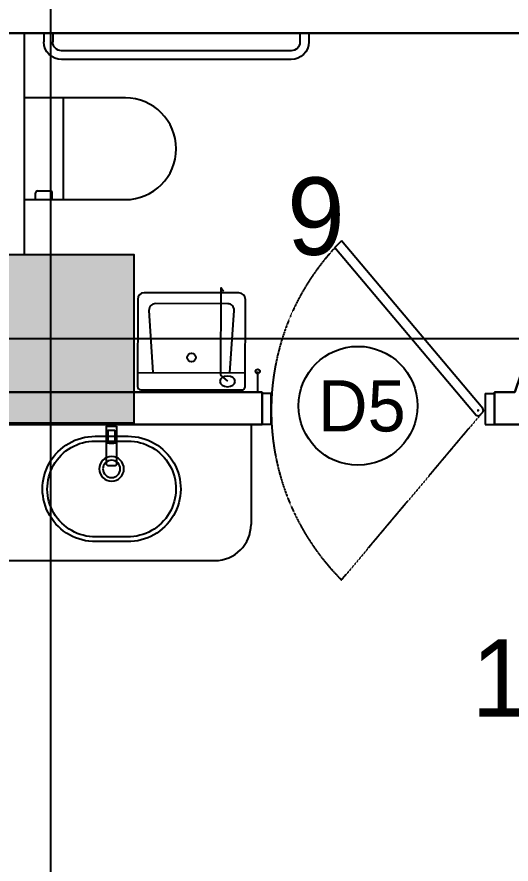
# Model space of a CAD drawing. Header units: millimetres. Extents: x 173236 to 801264, y -94969 to 615039.
# Drawn here: x 643520 to 645433, y 95612 to 98891 of the extents above; entities that cross this region are included whole.
import ezdxf
from ezdxf.enums import TextEntityAlignment as Align

# ---------------------------------------------------------------- set-up
doc = ezdxf.new("R2010")
doc.units = ezdxf.units.MM
doc.header["$MEASUREMENT"] = 0
doc.linetypes.add('DASHED2', pattern=[0.375, 0.25, -0.125])
doc.layers.add('00-Def-points', color=7, linetype='Continuous', plot=False)
for name, color, linetype in [('VOX-A-ANNO-DRTAG', 183, 'Continuous'), ('VOX-A-ANNO-GRID-LINE', 254, 'Continuous'), ('VOX-A-ANNO-TEXT', 30, 'Continuous'), ('VOX-A-COLUMN-SECT', 210, 'Continuous'), ('VOX-A-DOOR', 3, 'Continuous'), ('VOX-A-ELEV-1-NEAR', 130, 'Continuous'), ('VOX-A-FURN-LAYOUT', 93, 'Continuous'), ('VOX-A-WINDOW-SILL', 55, 'Continuous')]:
    doc.layers.add(name, color=color, linetype=linetype)
doc.layers.add('VOX-A-WALL-SECT', color=1, linetype='Continuous', lineweight=30)
doc.styles.add('2 mm Rotis Annotative', font='', dxfattribs={"height": 2})
doc.styles.add('3 mm Rotis Annotative', font='', dxfattribs={"height": 3})
doc.styles.get('2 mm Rotis Annotative').set_extended_font_data('Rotis Sans Serif')
doc.styles.get('3 mm Rotis Annotative').set_extended_font_data('Rotis Sans Serif')

# ---------------------------------------------------------------- blocks, each defined once
blk = doc.blocks.new('column')
at = {"layer": 'VOX-A-COLUMN-SECT'}
h = blk.add_hatch(color=256, dxfattribs=at)
h.dxf.hatch_style = 1
h.paths.add_polyline_path([(705499.7, 161109.5), (706149.7, 161109.5), (706149.7, 161759.5), (705499.7, 161759.5)])
blk.add_lwpolyline([(705499.7, 161109.5), (706149.7, 161109.5), (706149.7, 161759.5), (705499.7, 161759.5)], close=True, dxfattribs=at)
blk = doc.blocks.new('dd')
at = {"layer": 'VOX-A-ANNO-GRID-LINE', "transparency": 33554610}
for p, q in [((711725.6, 167520.5), (711725.6, 143590.4)), ((725745.6, 152576), (698004.7, 152576))]:
    blk.add_line(p, q, dxfattribs=at)
at = {"layer": 'VOX-A-COLUMN-SECT'}
blk.add_blockref('column', (5900.1, -8858.5), dxfattribs=at)
blk = doc.blocks.new('VOX-A-DOOR-TAG')
at = {"layer": 'VOX-A-ANNO-DRTAG'}
blk.add_circle((0, 0), 2.3, dxfattribs=at)
at = {"style": '2 mm Rotis Annotative', "flags": 1}
blk.add_attdef('DOORDIMENSION', (-9.696, -3.017), '', height=1.984, dxfattribs=at)
at = {"layer": 'VOX-A-ANNO-DRTAG', "style": '2 mm Rotis Annotative'}
blk.add_attdef('D1', text='', height=1.984, dxfattribs=at).set_placement((0.152, -0.017), align=Align.MIDDLE)
blk = doc.blocks.new('DOOR & WINDOW')
at = {"xscale": 100, "yscale": 100, "zscale": 100}
blk.add_blockref('VOX-A-DOOR-TAG', (759780.2, 144460.1, -0.2), dxfattribs=at).add_auto_attribs({'D1': 'D5'})
blk = doc.blocks.new('SWINGGGG')
at = {"layer": 'VOX-A-DOOR', "extrusion": (-0.007727, -4.08189e-08, 0.99997)}
for p, q in [((366881.2, -112091.1, 0.6), (366881.2, -112041.7, 0.6)), ((367047.2, -112041.8, 0.6), (366881.2, -112041.7, 0.1)), ((367047.2, -112091.1, 0.6), (367047.2, -112041.7, 0.6)), ((366881.2, -112091.1, 0.6), (367047.2, -112091.1, 0.6)), ((366962.1, -112104.9, 0.7), (366064.8, -112861.3, -6.2)), ((366099.7, -112896.2, -5.9), (366997, -112139.8, 1)), ((366997, -112119.9, 1), (366982.1, -112104.9, 0.9)), ((366064.8, -112861.3, -6.2), (366099.7, -112896.2, -5.9)), ((367046.8, -113237.1, 1.4), (366880.8, -113237.1, 0.1)), ((366880.8, -113237.1, 0.1), (367046.8, -113237.1, 1.4)), ((366880.8, -113237.1, 0.6), (366880.8, -113286.4, 0.6)), ((367046.7, -113237.1, 1.4), (367046.7, -113286.4, 1.4)), ((366880.8, -113286.4, 0.1), (367046.7, -113286.4, 1.4)), ((367046.7, -113286.4, 1.4), (366880.8, -113286.4, 0.1))]:
    blk.add_line(p, q, dxfattribs=at)
at = {"layer": 'VOX-A-DOOR', "linetype": 'DASHED2', "extrusion": (-0.007727, -4.08189e-08, 0.99997)}
blk.add_line((367879.3, -112861.3, 7.8), (366989.5, -112112.4, 1), dxfattribs=at)
at = {"layer": 'VOX-A-DOOR', "extrusion": (-0.007727, -4.08189e-08, 0.99997)}
for centre, radius, start, end in [((366961.1, -112114.9, -2834.9), 14.1, 45.0003, 135.0003), ((366961.1, -112129.9, -2834.9), 1.76, 135.0003, 315.0003), ((366961.1, -112129.9, -2834.9), 1.76, 315.0003, 135.0003), ((366976.1, -112129.9, -2834.9), 14.1, 315.0003, 45.0003)]:
    blk.add_arc(centre, radius, start, end, dxfattribs=at)
at = {"layer": 'VOX-A-DOOR', "linetype": 'DASHED2', "extrusion": (-0.007727, -4.08189e-08, 0.99997)}
blk.add_arc((366961.1, -111954, -2834.9), 1283.1, 227.2045, 315.0003, dxfattribs=at)
blk = doc.blocks.new('TYPICAL FLOOR PLAN')
at = {"layer": 'VOX-A-WALL-SECT'}
blk.add_lwpolyline([(993428.7, 122853.2), (991298, 116567.2), (991134.9, 116567.2), (991134.9, 116691.8), (991213, 116691.8), (991685.3, 118082), (989215.8, 118082)], dxfattribs=at)
blk.add_lwpolyline([(990234.9, 116566.9), (989090.6, 116566.8), (989090.6, 116691.8), (990234.9, 116691.9)], close=True, dxfattribs=at)
at = {"layer": 'VOX-A-WALL-SECT', "extrusion": (2.87974e-06, 7.13344e-09, 1), "xscale": 0.7230770051450153, "yscale": 0.7230770051450153, "zscale": 0.7230770051450153, "rotation": 270.0210492279699}
blk.add_blockref('SWINGGGG', (1072052.2, 382000.3, 2.4), dxfattribs=at)
blk = doc.blocks.new('Modern_Hand_Wash_Basin_16200 - Modern_Hand_Wash_Basin_16200-1495486-First Floor')
at = {"layer": 'VOX-A-FURN-LAYOUT'}
for p, q in [((0.76, -2.41), (-0.76, -2.41)), ((0.76, -3.41), (-0.76, -3.41))]:
    blk.add_line(p, q, dxfattribs=at)
for points in [[(-0.76, -0.89), (-0.76, -6.69, 0.414214), (-0.56, -6.89), (0.56, -6.89, 0.414214), (0.76, -6.69), (0.76, -0.89)], [(-0.5, -1.49), (-0.5, -3.29, 0.414214), (-0.3, -3.49), (0.3, -3.49, 0.414214), (0.5, -3.29), (0.5, -1.49)]]:
    blk.add_lwpolyline(points, format="xyb", close=True, dxfattribs=at)
for points in [[(2.5, -2.41), (-2.5, -2.41)], [(2.5, -3.13), (-2.5, -3.13)], [(-2.5, -17.73), (2.5, -17.73)], [(-2.5, -18.46), (2.5, -18.46)]]:
    blk.add_lwpolyline(points, dxfattribs=at)
for radius in [1.88, 1.32]:
    blk.add_circle((0, -7.37), radius, dxfattribs=at)
for centre, radius, start, end in [((-2.5, -10.43), 8.03, 90, 270.7255), ((2.5, -10.43), 8.03, 269.2745, 90), ((-2.5, -10.43), 7.3, 90, 270.7255), ((2.5, -10.43), 7.3, 269.2745, 90)]:
    blk.add_arc(centre, radius, start, end, dxfattribs=at)
blk = doc.blocks.new('WALL HUNG')
at = {"layer": 'VOX-A-FURN-LAYOUT'}
for p, q in [((323243.3, 101201.1), (322853, 101201.1)), ((322853, 100807.7), (322853, 101201.1)), ((323004.3, 100807.7), (323004.3, 101199.9)), ((322895.7, 100807.7), (322895.7, 100833.3)), ((322903.5, 100841.2), (322952.5, 100841.2)), ((322960.4, 100807.7), (322960.4, 100833.3)), ((322853, 100807.7), (323243.3, 100807.7))]:
    blk.add_line(p, q, dxfattribs=at)
for centre, radius, start, end in [((323243.3, 101004.4), 196.7, 270, 90), ((322903.5, 100833.3), 7.87, 90, 180), ((322952.5, 100833.3), 7.87, 0, 90)]:
    blk.add_arc(centre, radius, start, end, dxfattribs=at)
blk = doc.blocks.new('Handrail-Disables-1200')
for p, q in [((1120, 120), (80, 120)), ((1120, 80), (80, 80)), ((0, 0), (0, 40)), ((40, 0), (40, 40)), ((1160, 0), (1160, 40)), ((1200, 0), (1200, 40))]:
    blk.add_line(p, q)
at = {"ltscale": 12}
for p, q in [((0, 0), (40, 0)), ((1160, 0), (1200, 0))]:
    blk.add_line(p, q, dxfattribs=at)
for centre, start, end in [((80, 40), 90.0002, 180), ((1120, 40), 0, 89.9998)]:
    blk.add_arc(centre, 80, start, end, dxfattribs=at)
for centre, start, end in [((80, 40), 90, 180), ((1120, 40), 0, 90)]:
    blk.add_arc(centre, 40, start, end)
blk = doc.blocks.new('WB2')
at = {"layer": 'VOX-A-FURN-LAYOUT', "lineweight": -3}
for points in [[(7009.42, 1042.42), (7009.42, 1038.43)], [(7014.92, 1040.26), (7016.23, 1039.17), (7016.2, 1022.97), (7015.74, 1023.58)], [(7031.63, 1038.65), (7011.72, 1038.68)]]:
    blk.add_lwpolyline(points, dxfattribs=at)
for points in [[(7030.43, 1023.92, 0.414197), (7031.62, 1025.11), (7031.65, 1041.25, 0.414189), (7031.04, 1041.83), (7012.33, 1041.88, 0.41425), (7011.73, 1041.27), (7011.7, 1025.14, 0.414207), (7012.89, 1023.94), (7030.43, 1023.92)], [(7014.57, 1038.69), (7013.77, 1027.21, 0.433841), (7014.96, 1025.93), (7028.34, 1025.91, 0.433837), (7029.54, 1027.17), (7028.8, 1038.65)]]:
    blk.add_lwpolyline(points, format="xyb", dxfattribs=at)
for centre, radius in [((7009.43, 1038.44), 0.402), ((7021.68, 1035.89), 0.795)]:
    blk.add_circle(centre, radius, dxfattribs=at)
for points in [[(7015.02, 1041.28), (7014.24, 1041.28), (7013.61, 1040.84), (7013.61, 1040.29)], [(7013.61, 1040.29), (7013.61, 1039.74), (7014.24, 1039.3), (7015.01, 1039.3)], [(7015.01, 1039.3), (7015.79, 1039.3), (7016.41, 1039.74), (7016.42, 1040.29)], [(7016.42, 1040.29), (7016.42, 1040.83), (7015.79, 1041.28), (7015.02, 1041.28)]]:
    blk.add_open_spline(points, degree=3, dxfattribs=at)
blk = doc.blocks.new('1ST FLOOR FURNITURE')
at = {"layer": 'VOX-A-FURN-LAYOUT'}
for p, q in [((644527.1, 164565.9), (644527.1, 165424.2)), ((645403.7, 163909.1), (645403.7, 163522.6)), ((644435.8, 163382.6, 0.3), (645263.7, 163382.6, 0.1))]:
    blk.add_line(p, q, dxfattribs=at)
at = {"layer": 'VOX-A-FURN-LAYOUT', "extrusion": (0.000291413, 0, 1)}
blk.add_arc((645263.6, 163522.6, 188.1), 140, 270, 0, dxfattribs=at)
at = {"xscale": 20.93287644962168, "yscale": 20.93287644962168, "zscale": 20.93287644962168, "rotation": 179.9740472655317}
blk.add_blockref('WB2', (792166.7, 185785.8), dxfattribs=at)
at = {"layer": 'VOX-A-FURN-LAYOUT', "xscale": -0.8543689447569025, "yscale": 0.8543689447569025, "zscale": 0.8543689447569025, "rotation": 180}
blk.add_blockref('Handrail-Disables-1200', (644601.9, 165424.2), dxfattribs=at)
at = {"layer": 'VOX-A-FURN-LAYOUT', "xscale": -25.4, "yscale": 25.4, "zscale": 25.4}
blk.add_blockref('Modern_Hand_Wash_Basin_16200 - Modern_Hand_Wash_Basin_16200-1495486-First Floor', (644863.9, 163924.7, 0.4), dxfattribs=at)
at = {"layer": 'VOX-A-WINDOW-SILL'}
blk.add_blockref('WALL HUNG', (321674, 63972), dxfattribs=at)

msp = doc.modelspace()

# ---------------------------------------------------------------- block references
at = {"layer": '00-Def-points'}
msp.add_blockref('DOOR & WINDOW', (-114939.7, -47074.6), dxfattribs=at)
at = {"layer": 'VOX-A-ANNO-GRID-LINE'}
msp.add_blockref('dd', (-68075.9, -54931.2), dxfattribs=at)

# ---------------------------------------------------------------- next in the draw order: block references
msp.add_blockref('TYPICAL FLOOR PLAN', (-345765.8, -19253.9))

# ---------------------------------------------------------------- next in the draw order: block references
at = {"layer": 'VOX-A-ELEV-1-NEAR'}
msp.add_blockref('1ST FLOOR FURNITURE', (-977.1, -66596.2), dxfattribs=at)

# ---------------------------------------------------------------- next in the draw order: texts
at = {"layer": 'VOX-A-ANNO-TEXT', "char_height": 300, "attachment_point": 1, "style": '3 mm Rotis Annotative'}
for s, insert in [('9', (644566.3, 98269.5)), ('12', (645279.9, 96481.9))]:
    msp.add_mtext_dynamic_manual_height_columns(s, width=8361.37, gutter_width=1000, heights=[0], dxfattribs=dict(at, insert=insert))

doc.saveas('drawing.dxf')
